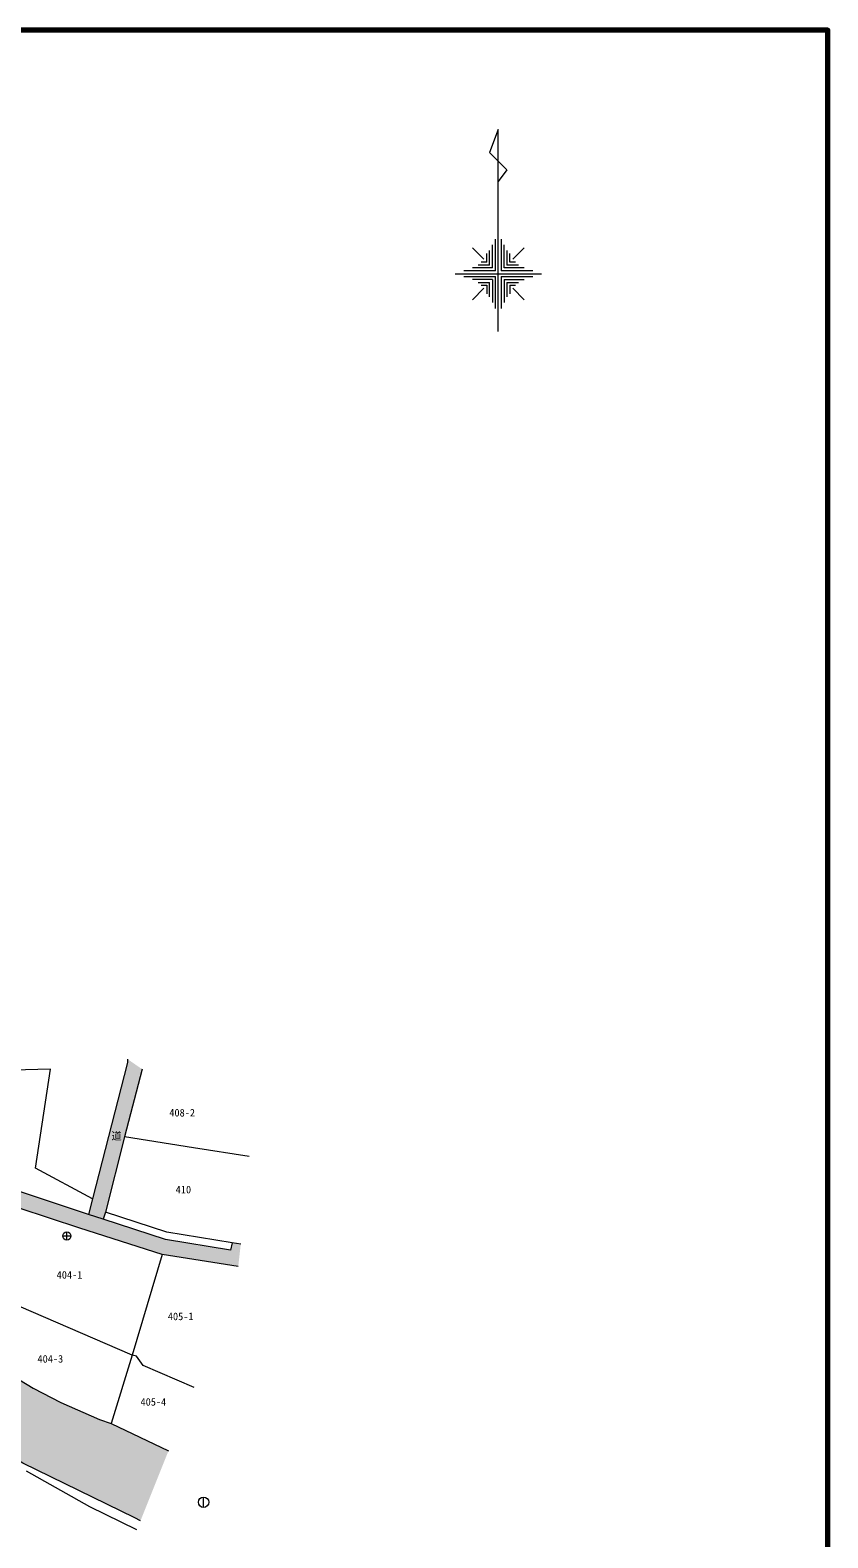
# Model space of a CAD drawing. Units: millimetres, scale not verified. Extents: x 40703558 to 41104058, y -72012650 to -71735650.
# Drawn here: x 41007224 to 41104058, y -71918610 to -71735650 of the extents above; entities that cross this region are included whole.
import ezdxf
from ezdxf.enums import TextEntityAlignment as Align

# ---------------------------------------------------------------- set-up
doc = ezdxf.new("R2010")
doc.units = ezdxf.units.MM
doc.header["$LTSCALE"] = 500
for name, color, linetype, lineweight in [('プロットマーク', 7, 'Continuous', 13), ('公図', 7, 'Continuous', 13), ('図枠', 7, 'Continuous', 70), ('地番名', 7, 'Continuous', 13), ('方位記号', 7, 'Continuous', 13)]:
    doc.layers.add(name, color=color, linetype=linetype, lineweight=lineweight)
doc.layers.add('道・水路', color=254, linetype='Continuous')
doc.styles.add('ＭＳ 明朝', font='')
doc.styles.get('ＭＳ 明朝').set_extended_font_data('MS Mincho')

msp = doc.modelspace()

# ---------------------------------------------------------------- hatches: boundary and pattern name
at = {"layer": '道・水路'}
for points in [[(40942832, -71851588), (40944267.1, -71852663.8), (40946399, -71854273.2), (40968566.1, -71870914), (40976892.1, -71878187.6), (40978960.4, -71879905.7), (40990249.8, -71889715.4), (40995582, -71893629.3), (41000173.3, -71896810.1), (41001640.8, -71896861.1), (41007571.4, -71900458.6), (41010951.7, -71902175.4), (41015663.7, -71904266.8), (41017077.8, -71904730.5), (41024014.7, -71908062.5), (41020614.4, -71916544.9), (41019949.2, -71916178.9), (41006350.5, -71909552.6), (41004399.9, -71908409.2), (41003741.4, -71909715.5), (41002207.5, -71908793.3), (41002686.7, -71907697.9), (40995183, -71903168.9), (40994197.6, -71902438), (40994621.6, -71901530.1), (40988613.3, -71897041.4), (40985418.8, -71894352.7), (40967502.5, -71878534.9), (40957661.4, -71870760), (40945541.8, -71861874.5), (40939987.8, -71857891.2), (40929880.6, -71850502.6), (40923203.9, -71845572.3), (40893188.7, -71823580.3), (40892711.6, -71824218.5), (40892520, -71824075.4), (40891577, -71824264.5), (40890013.8, -71824557.3), (40889127.4, -71824685), (40888608.7, -71825295.9), (40883413.7, -71831263), (40878995.9, -71836021.3), (40828789, -71890545.8), (40831789.4, -71891598.6), (40870921.4, -71905351.9), (40905844.7, -71917497.6), (40919234.9, -71922546.8), (40921073.9, -71923250.9), (40919296.9, -71927142), (40876964, -71912000.5), (40814872.7, -71889504.4), (40812981.8, -71888904.8), (40793887.5, -71882875), (40795825.7, -71879475.2), (40816748.2, -71886154), (40824677.4, -71889000.5), (40828724.9, -71886398.4), (40835643.2, -71878551.7), (40844027.1, -71869207.6), (40847788.8, -71864969.9), (40881602.3, -71827701.1), (40886851.7, -71820201.9), (40884604.7, -71819820.4), (40879297.6, -71818962.2), (40870567.4, -71818856.5), (40863974.5, -71818068.7), (40860925.4, -71816755.5), (40856555.9, -71814245.1), (40845884, -71808435.2), (40847173.4, -71806002.2), (40857976.4, -71811926), (40861521.4, -71814010.9), (40865651.9, -71815630.2), (40870986.5, -71816056.9), (40882263.1, -71816481.9), (40884016.2, -71816554.7), (40891586.8, -71817855), (40894147.1, -71816955.6), (40901267.1, -71813336.3), (40901949.7, -71812991), (40920135.4, -71803869.1), (40922593.1, -71805541.2), (40903725.9, -71815185.4), (40902909.5, -71815593), (40897924, -71818090.8)], [(41019027.1, -71860911.2), (41019037.5, -71860506.2), (41020803.1, -71861728.3), (41018669.9, -71869954.7), (41016367.4, -71879081), (41016088.5, -71879940.4), (41014305.9, -71879368.7), (41014797.1, -71877478.3)], [(41014305.9, -71879368.7), (41016088.5, -71879940.4), (41023635.3, -71882417.6), (41031559.6, -71883692.1), (41031735, -71882818.3), (41032788.7, -71882990.8), (41032484.2, -71885689), (41023235.3, -71884216.8), (41013241.4, -71881040), (41002187.3, -71877388.2), (41000658.6, -71876939.8), (40990306.3, -71878360.1), (40978960.4, -71879905.7), (40976892.1, -71878187.6), (40990095.3, -71876373), (40996244.6, -71875467.5), (41000721, -71874846.8), (41002247.1, -71875387.2)]]:
    msp.add_hatch(color=256, dxfattribs=at).paths.add_polyline_path(points)

# ---------------------------------------------------------------- linework, layer by layer
at = {"layer": 'プロットマーク'}
for p, q in [((41011180.8, -71881973.9), (41012180.8, -71881973.9)), ((41011680.8, -71882473.9), (41011680.8, -71881473.9)), ((41028280.7, -71914918.7), (41028280.7, -71913668.7))]:
    msp.add_line(p, q, dxfattribs=at)
for centre, radius in [((41011680.8, -71881973.9), 500), ((41028280.7, -71914293.7), 625), ((41028280.7, -71914293.7), 625)]:
    msp.add_circle(centre, radius, dxfattribs=at)
at = {"layer": '公図'}
for points in [[(40922593.1, -71805541.2), (40903725.9, -71815185.4), (40902909.5, -71815593), (40897924, -71818090.8), (40942832, -71851588), (40944267.1, -71852663.8), (40946399, -71854273.2), (40968566.1, -71870914), (40976892.1, -71878187.6), (40978960.4, -71879905.7), (40990249.8, -71889715.4), (40995582, -71893629.3), (41000173.3, -71896810.1), (41001640.8, -71896861.1), (41007571.4, -71900458.6), (41010951.7, -71902175.4), (41015663.7, -71904266.8), (41017077.8, -71904730.5), (41024014.7, -71908062.5)], [(41019037.5, -71860506.2), (41019027.1, -71860911.2), (41014797.1, -71877478.3), (41014305.9, -71879368.7)], [(41014797.1, -71877478.3), (41007893, -71873749.8), (41009696, -71861745.4), (41002056.1, -71861925.1)], [(41020803.1, -71861728.3), (41018669.9, -71869954.7), (41016367.4, -71879081), (41016088.5, -71879940.4)], [(41033795.5, -71872341), (41027073.2, -71871299), (41018669.9, -71869954.7)], [(41031735, -71882818.3), (41031559.6, -71883692.1), (41023635.3, -71882417.6), (41016088.5, -71879940.4), (41014305.9, -71879368.7), (41002247.1, -71875387.2), (41000721, -71874846.8), (40996244.6, -71875467.5), (40990095.3, -71876373), (40976892.1, -71878187.6)], [(41032484.2, -71885689), (41023235.3, -71884216.8), (41013241.4, -71881040), (41002187.3, -71877388.2), (41000658.6, -71876939.8), (40990306.3, -71878360.1), (40978960.4, -71879905.7)], [(41032788.7, -71882990.8), (41031735, -71882818.3), (41023814.8, -71881524.2), (41016367.4, -71879081)], [(41023235.3, -71884216.8), (41019600.3, -71896428.8), (41017077.8, -71904730.5)], [(41027126, -71900372.9), (41020942.2, -71897679.8), (41020148.1, -71896581.7), (41019600.3, -71896428.8), (41004349.7, -71889849.8), (41004371, -71886425.6), (41001924.4, -71885355)], [(41020614.4, -71916544.9), (41019949.2, -71916178.9), (41006350.5, -71909552.6), (41004399.9, -71908409.2), (41003741.4, -71909715.5), (41001850.9, -71913934.5), (40985471.3, -71950203.5)], [(41020164.3, -71917647.6), (41014471.4, -71914857.6), (41006770.1, -71910517.4)]]:
    msp.add_lwpolyline(points, dxfattribs=at)
at = {"layer": '図枠'}
msp.add_lwpolyline([(40703557.6, -72012650.3), (41104058.1, -72012650.3), (41104058.1, -71735650.3), (40703557.6, -71735650.3)], close=True, dxfattribs=at)
at = {"layer": '方位記号'}
for p, q in [((41064055.3, -71747709.2), (41063005.3, -71750509.2)), ((41064055.3, -71772209.2), (41064055.3, -71747709.2)), ((41063005.3, -71750509.2), (41065105.3, -71752609.2)), ((41065105.3, -71752609.2), (41064055.3, -71754009.2)), ((41062305.3, -71763459.2), (41060905.3, -71762059.2)), ((41063355.3, -71764509.2), (41063355.3, -71761709.2)), ((41063705.3, -71764859.2), (41063705.3, -71761009.2)), ((41064405.3, -71761009.2), (41064405.3, -71764859.2)), ((41064755.3, -71764509.2), (41064755.3, -71761709.2)), ((41065805.3, -71763459.2), (41067205.3, -71762059.2)), ((41062655.3, -71763809.2), (41061955.3, -71763809.2)), ((41062655.3, -71763809.2), (41062655.3, -71762759.2)), ((41063005.3, -71764159.2), (41063005.3, -71762409.2)), ((41065105.3, -71762409.2), (41065105.3, -71764159.2)), ((41065455.3, -71763809.2), (41065455.3, -71762759.2)), ((41066155.3, -71763809.2), (41065455.3, -71763809.2)), ((41058805.3, -71765209.2), (41069305.3, -71765209.2)), ((41063705.3, -71764859.2), (41059855.3, -71764859.2)), ((41059855.3, -71765559.2), (41063705.3, -71765559.2)), ((41063355.3, -71764509.2), (41060905.3, -71764509.2)), ((41063355.3, -71765909.2), (41060905.3, -71765909.2)), ((41063005.3, -71764159.2), (41061605.3, -71764159.2)), ((41063355.3, -71765909.2), (41063355.3, -71768709.2)), ((41063705.3, -71769409.2), (41063705.3, -71765559.2)), ((41068255.3, -71764859.2), (41064405.3, -71764859.2)), ((41064405.3, -71765559.2), (41064405.3, -71769409.2)), ((41064405.3, -71765559.2), (41068255.3, -71765559.2)), ((41067205.3, -71764509.2), (41064755.3, -71764509.2)), ((41064755.3, -71765909.2), (41064755.3, -71768709.2)), ((41064755.3, -71765909.2), (41067205.3, -71765909.2)), ((41066505.3, -71764159.2), (41065105.3, -71764159.2)), ((41062305.3, -71766959.2), (41060905.3, -71768359.2)), ((41061605.3, -71766259.2), (41063005.3, -71766259.2)), ((41061955.3, -71766609.2), (41062655.3, -71766609.2)), ((41062655.3, -71766609.2), (41062655.3, -71767659.2)), ((41063005.3, -71768009.2), (41063005.3, -71766259.2)), ((41065105.3, -71766259.2), (41066505.3, -71766259.2)), ((41065105.3, -71766259.2), (41065105.3, -71768009.2)), ((41065455.3, -71766609.2), (41066155.3, -71766609.2)), ((41065455.3, -71766609.2), (41065455.3, -71767659.2)), ((41065805.3, -71766959.2), (41067205.3, -71768359.2))]:
    msp.add_line(p, q, dxfattribs=at)

# ---------------------------------------------------------------- texts
at = {"layer": '地番名', "style": 'ＭＳ 明朝'}
for s, p in [('408-2', (41024120.3, -71867753.8)), ('道', (41017086.4, -71870571.4)), ('410', (41024895.6, -71877078.3)), ('404-1', (41010446, -71887429)), ('405-1', (41023938, -71892467.7)), ('404-3', (41008118.6, -71897620)), ('405-4', (41020624.8, -71902843.3))]:
    msp.add_text(s, height=916.4, dxfattribs=at).set_placement(p, align=Align.BOTTOM_LEFT)

doc.saveas('drawing.dxf')
